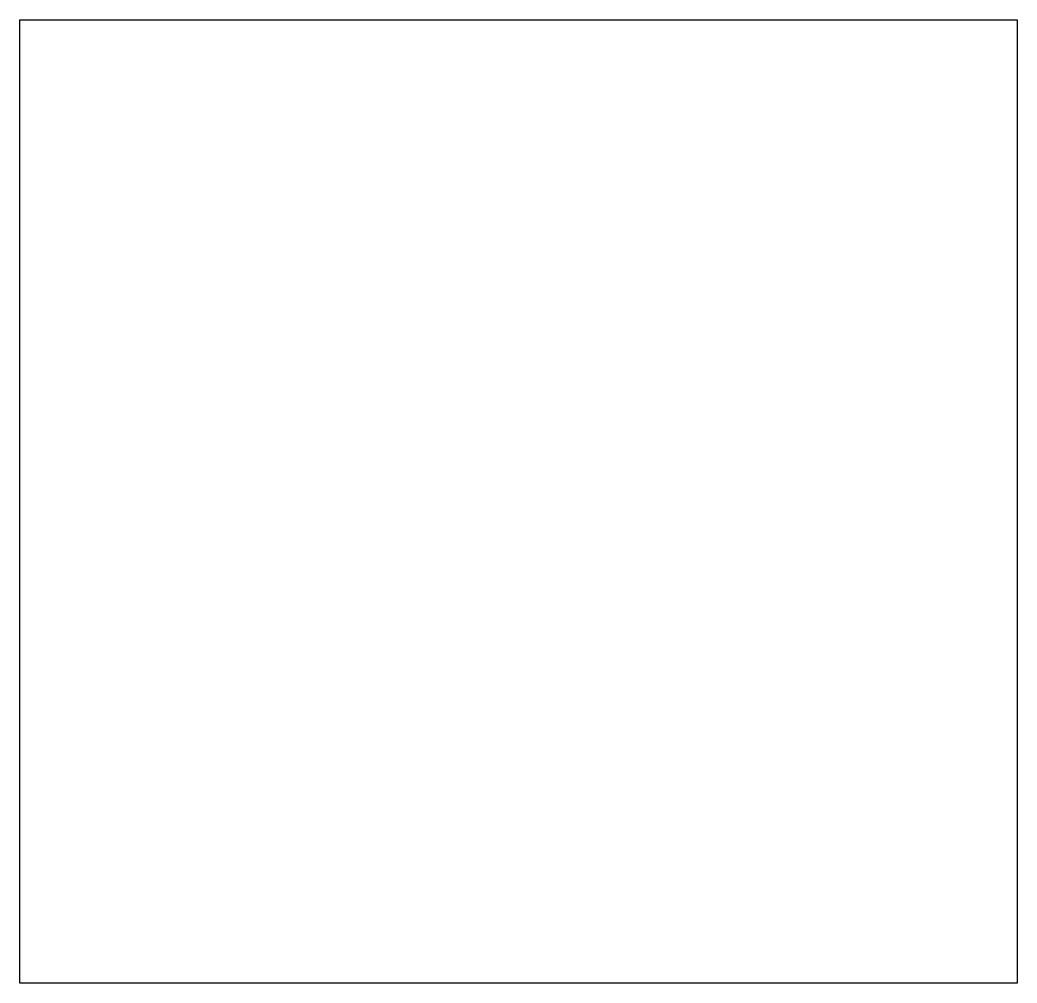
# Model space of a CAD drawing. Header units: millimetres. Extents: x -219 to 110, y -159 to 159.
import ezdxf

# ---------------------------------------------------------------- set-up
doc = ezdxf.new("R2010")
doc.units = ezdxf.units.MM
doc.header["$MEASUREMENT"] = 0
doc.layers.add('Default', color=7, linetype='Continuous', true_color=0x000000)

msp = doc.modelspace()

# ---------------------------------------------------------------- linework, layer by layer
at = {"layer": 'Default'}
for points in [[(-219, -159, 273), (-219, 0, 273), (-219, 159, 273)], [(-219, 159, 273), (-219, 159, 271.5), (-219, 159, 270)], [(-219, -159, 270), (-219, 0, 270), (-219, 159, 270)], [(-219, 159, 273), (-54.5, 159, 273), (110, 159, 273)], [(-219, 159, 270), (-54.5, 159, 270), (110, 159, 270)], [(110, 159, 273), (110, 159, 271.5), (110, 159, 270)], [(110, 159, 273), (110, 0, 273), (110, -159, 273)], [(110, 159, 270), (110, 0, 270), (110, -159, 270)], [(-219, -159, 273), (-219, -159, 271.5), (-219, -159, 270)], [(110, -159, 273), (-54.5, -159, 273), (-219, -159, 273)], [(110, -159, 270), (-54.5, -159, 270), (-219, -159, 270)], [(110, -159, 273), (110, -159, 271.5), (110, -159, 270)]]:
    msp.add_open_spline(points, degree=2, dxfattribs=at)

doc.saveas('drawing.dxf')
